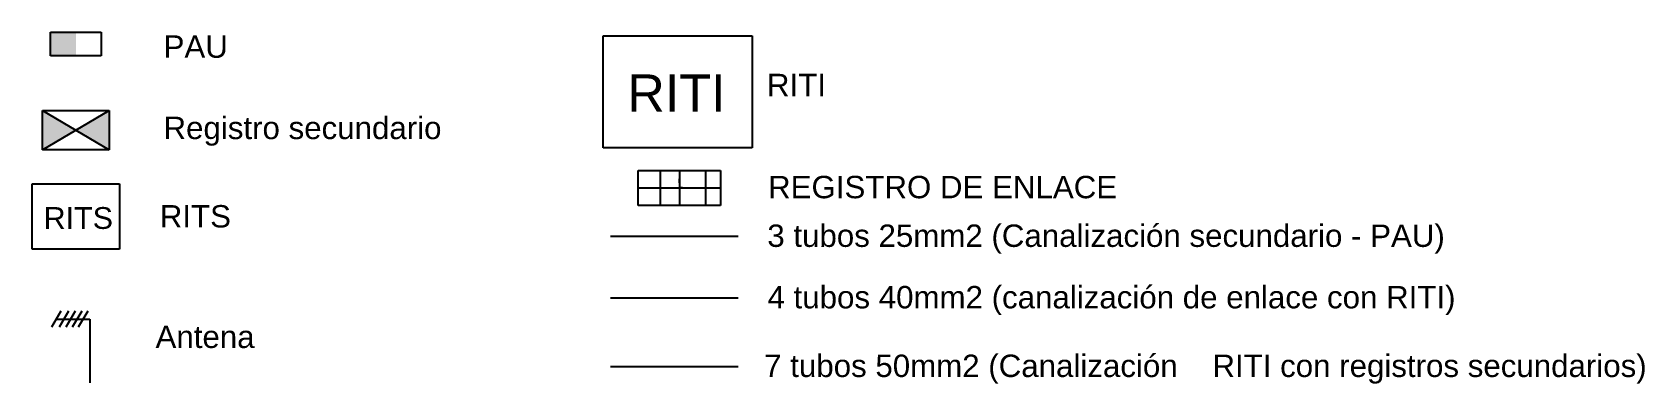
# Model space of a CAD drawing. Header units: millimetres. Extents: x -114873 to 61938, y -65989 to 30035.
# Drawn here: x -111403 to -89784, y -65989 to -61278 of the extents above; entities that cross this region are included whole.
import ezdxf

# ---------------------------------------------------------------- set-up
doc = ezdxf.new("R2010")
doc.units = ezdxf.units.MM
for name, color, linetype in [('Antena', 30, 'Continuous'), ('CABLE DE ENLACE A RITI', 5, 'Continuous'), ('CABLE DE REGISTROS SECUNDARIOS', 50, 'Continuous'), ('LEYENDA', 7, 'Continuous'), ('Telecomunicaciones', 3, 'Continuous')]:
    doc.layers.add(name, color=color, linetype=linetype)
doc.styles.get("Standard").update_dxf_attribs({"font": 'arial.ttf'})

msp = doc.modelspace()

# ---------------------------------------------------------------- hatches: boundary and pattern name
at = {"layer": 'LEYENDA'}
h = msp.add_hatch(color=256, dxfattribs=at)
h.dxf.hatch_style = 1
h.paths.add_polyline_path([(-111157, -61593), (-110818, -61593), (-110818, -61278), (-111157, -61278)])
h = msp.add_hatch(color=256, dxfattribs=at)
h.dxf.hatch_style = 1
h.paths.add_polyline_path([(-111266, -62328), (-111266, -62635), (-110895, -62635), (-110818, -62590)])
h.paths.add_polyline_path([(-110895, -62635), (-111266, -62635), (-111266, -62852)])
h.paths.add_polyline_path([(-110371, -62328), (-110818, -62590), (-110742, -62635), (-110371, -62635)])
h.paths.add_polyline_path([(-110371, -62635), (-110742, -62635), (-110371, -62852)])

# ---------------------------------------------------------------- linework, layer by layer
at = {"layer": 'Antena'}
for p, q in [((-111018, -65016), (-111144, -65231)), ((-110915, -65016), (-111042, -65231)), ((-110827, -65016), (-110953, -65231)), ((-110739, -65016), (-110866, -65231)), ((-110659, -65016), (-110785, -65231)), ((-111081, -65124), (-110630, -65124)), ((-110630, -65124), (-110630, -65976))]:
    msp.add_line(p, q, dxfattribs=at)
at = {"layer": 'CABLE DE ENLACE A RITI'}
msp.add_line((-103650, -64840), (-101940, -64840), dxfattribs=at)
at = {"layer": 'CABLE DE REGISTROS SECUNDARIOS'}
msp.add_line((-103650, -65760), (-101940, -65760), dxfattribs=at)
at = {"layer": 'LEYENDA'}
for p, q in [((-111157, -61278), (-110480, -61278)), ((-111157, -61593), (-111157, -61278)), ((-110480, -61278), (-110480, -61593)), ((-103750, -61327), (-101750, -61327)), ((-103750, -62827), (-103750, -61327)), ((-101750, -61327), (-101750, -62827)), ((-110480, -61593), (-111157, -61593)), ((-111266, -62328), (-110371, -62852)), ((-111266, -62852), (-110371, -62328)), ((-111266, -62328), (-110371, -62328)), ((-111266, -62852), (-111266, -62328)), ((-110371, -62328), (-110371, -62852)), ((-110371, -62852), (-111266, -62852)), ((-101750, -62827), (-103750, -62827)), ((-111403, -63310), (-110234, -63310)), ((-111403, -64186), (-111403, -63310)), ((-110234, -63310), (-110234, -64186)), ((-103279, -63130), (-102174, -63130)), ((-103279, -63599), (-103279, -63130)), ((-102986, -63130), (-102986, -63599)), ((-102726, -63130), (-102726, -63599)), ((-102726, -63296), (-102726, -63243)), ((-102375, -63130), (-102375, -63599)), ((-102174, -63130), (-102174, -63599)), ((-103279, -63365), (-102174, -63365)), ((-102725, -63359), (-102685, -63359)), ((-102174, -63599), (-103279, -63599)), ((-110234, -64186), (-111403, -64186))]:
    msp.add_line(p, q, dxfattribs=at)
at = {"layer": 'Telecomunicaciones'}
msp.add_line((-103650, -64010), (-101940, -64010), dxfattribs=at)

# ---------------------------------------------------------------- texts
at = {"layer": 'LEYENDA'}
for s, height, p in [('PAU', 300, (-109642, -61620)), ('RITI', 500, (-103426, -62343)), ('RITI', 300, (-101553, -62135)), ('Registro secundario', 300, (-109643, -62710)), ('REGISTRO DE ENLACE', 300, (-101538, -63503)), ('RITS', 292.2, (-111250, -63914)), ('RITS', 300, (-109693, -63895)), ('3 tubos 25mm2 (Canalización secundario - PAU)', 300, (-101548, -64155)), ('4 tubos 40mm2 (canalización de enlace con RITI)', 300, (-101545, -64979)), ('Antena', 300, (-109750, -65510)), ('7 tubos 50mm2 (Canalización    RITI con registros secundarios)', 300, (-101590, -65899))]:
    msp.add_text(s, height=height, dxfattribs=at).set_placement(p)

doc.saveas('drawing.dxf')
